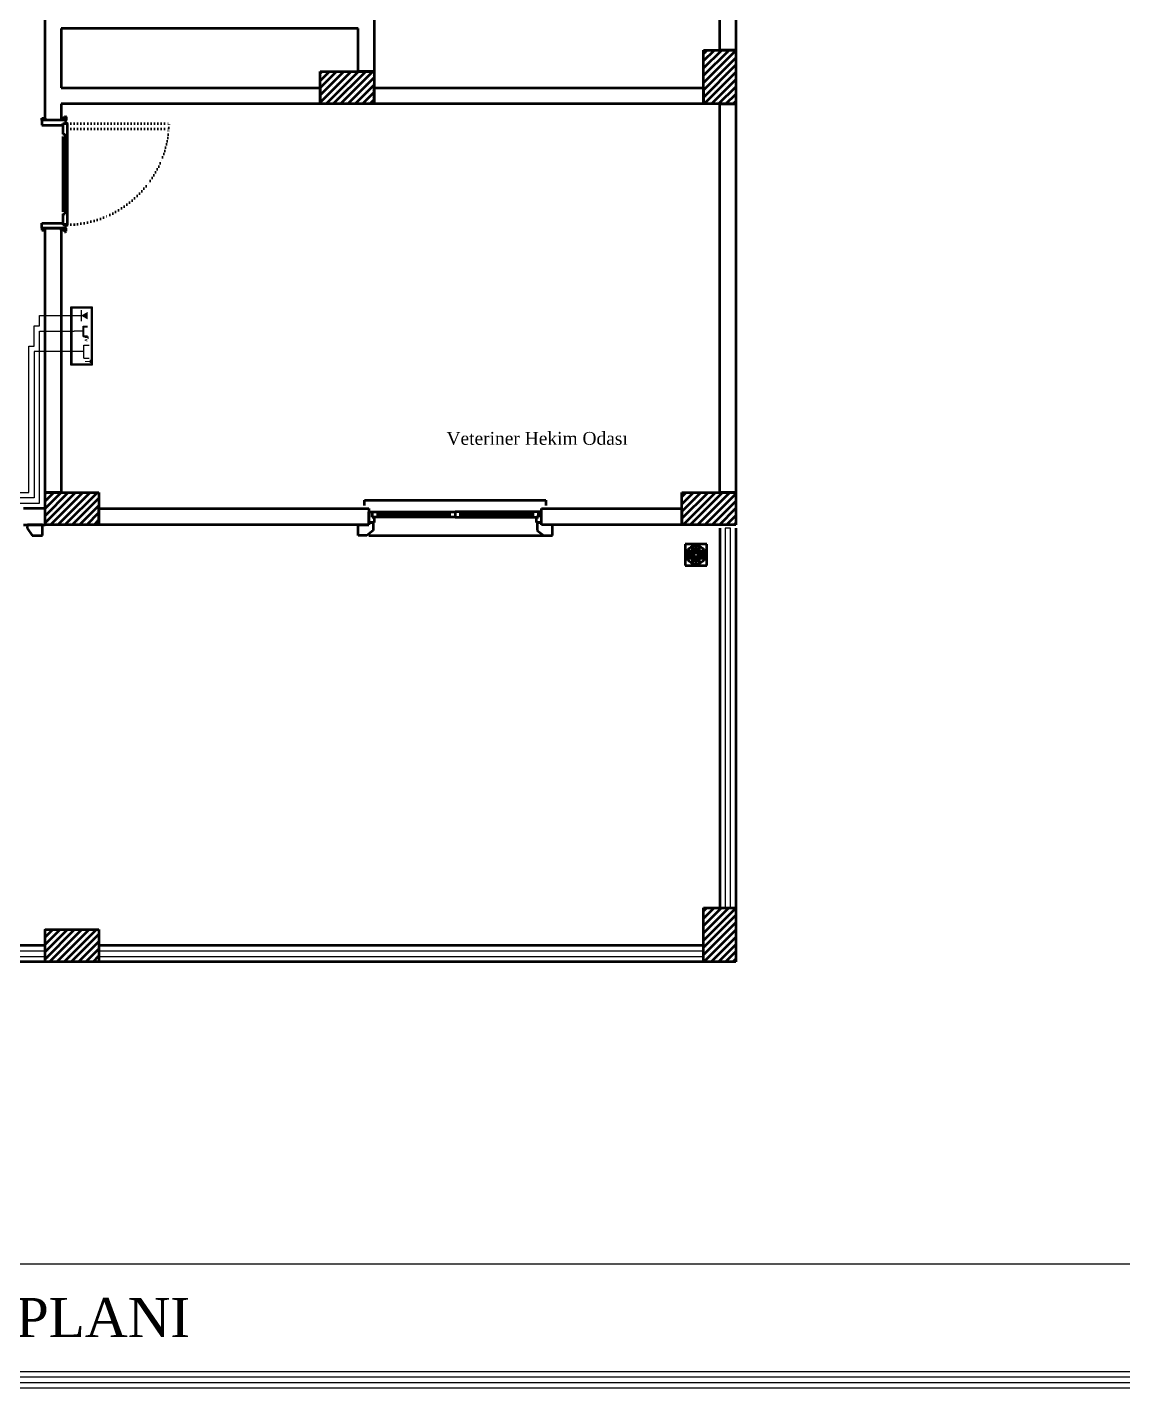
# Model space of a CAD drawing. Header units: millimetres. Extents: x 2046 to 14753, y 2361 to 29276.
# Drawn here: x 7385 to 8400, y 17181 to 18442 of the extents above; entities that cross this region are included whole.
import ezdxf

# ---------------------------------------------------------------- set-up
doc = ezdxf.new("R2010")
doc.units = ezdxf.units.MM
doc.linetypes.add('ACAD_ISO07W100', pattern=[3, 0, -3])
for name, color, linetype, lineweight in [('A.O. DUVAR', 7, 'Continuous', 50), ('priz', 12, 'Continuous', 25), ('yazi', 251, 'Continuous', 25)]:
    doc.layers.add(name, color=color, linetype=linetype, lineweight=lineweight)
for name, color, linetype in [('BLK-DATA', 2, 'Continuous'), ('telefon', 6, 'Continuous'), ('tv', 4, 'Continuous')]:
    doc.layers.add(name, color=color, linetype=linetype)
doc.styles.add('A.O. MALZEME', font='times.ttf', dxfattribs={"height": 10})
doc.styles.add('Elektrik Yazı', font='times.ttf')
doc.styles.add('ROMANS', font='romanstw.shx', dxfattribs={"width": 0.7})

# ---------------------------------------------------------------- blocks, each defined once
blk = doc.blocks.new('*U101')
at = {"layer": 'tv'}
for p, q in [((-7.8, 14.1), (-7.8, 20.6)), ((7.8, 14.1), (-7.8, 14.1)), ((7.8, 14.1), (-7.8, 14.1)), ((-7, 15), (-7, 20.6)), ((7, 15), (-7, 15)), ((0, 14.1), (0, 3.6)), ((7, 15), (7, 20.6)), ((7.8, 14.1), (7.8, 20.6))]:
    blk.add_line(p, q, dxfattribs=at)
blk.add_lwpolyline([(0, 3.6), (0, 0)], dxfattribs=at)
at = {"layer": 'tv', "color": 142, "style": 'ROMANS'}
blk.add_text('Tv', height=5.6, dxfattribs=at).set_placement((7.9, 16.2))
blk = doc.blocks.new('telefon')
at = {"layer": 'telefon'}
for p, q in [((-10, 15), (-10, 23)), ((10, 15), (10, 23)), ((10, 15), (-10, 15)), ((0, 15), (0, 0))]:
    blk.add_line(p, q, dxfattribs=at)
at = {"layer": 'telefon', "color": 142, "style": 'ROMANS'}
blk.add_text('T', height=8, dxfattribs=at).set_placement((12.3, 16.8))
blk = doc.blocks.new('DATA')
at = {"layer": 'BLK-DATA'}
for p, q in [((-10, 12.7), (10, 12.7)), ((0, 0), (0, 12.7))]:
    blk.add_line(p, q, dxfattribs=at)
blk.add_solid([(-7.1, 25.1), (7.1, 25.1), (0, 12.7)], dxfattribs=at)

msp = doc.modelspace()

# ---------------------------------------------------------------- linework, layer by layer
at = {"layer": 'A.O. DUVAR'}
for p, q in [((7706.152, 18780.858), (7706.152, 18400.858)), ((8026.152, 18420.858), (8026.152, 18780.858)), ((8041.152, 18780.858), (8041.152, 18420.858)), ((7401.152, 18355.858), (7401.152, 18470.858)), ((7691.152, 18440.858), (7416.152, 18440.858)), ((7416.152, 18440.858), (7416.152, 18385.858)), ((7691.152, 18400.858), (7691.152, 18440.858)), ((8011.152, 18420.858), (8041.152, 18420.858)), ((8011.152, 18370.858), (8011.152, 18420.858)), ((8041.152, 18420.858), (8026.152, 18420.858)), ((8041.152, 18420.858), (8041.152, 18370.858)), ((7656.152, 18400.858), (7706.152, 18400.858)), ((7656.152, 18370.858), (7656.152, 18400.858)), ((7706.152, 18400.858), (7691.152, 18400.858)), ((7706.152, 18400.858), (7706.152, 18370.858)), ((7416.152, 18385.858), (7656.152, 18385.858)), ((7656.152, 18385.858), (7656.152, 18370.858)), ((7706.152, 18385.858), (8011.152, 18385.858)), ((7706.152, 18370.858), (7706.152, 18385.858)), ((8011.152, 18385.858), (8011.152, 18370.858)), ((7656.152, 18370.858), (7416.152, 18370.858)), ((7416.152, 18370.858), (7416.152, 18355.858)), ((7419.202, 18355.336), (7419.202, 18359.336)), ((7419.202, 18359.336), (7420.152, 18359.336)), ((7420.152, 18359.336), (7420.652, 18358.836)), ((7420.652, 18358.836), (7420.652, 18355.836)), ((7706.152, 18370.858), (7656.152, 18370.858)), ((8011.152, 18370.858), (7706.152, 18370.858)), ((8041.152, 18370.858), (8011.152, 18370.858)), ((8026.152, 18370.858), (8041.152, 18370.858)), ((8026.152, 18010.858), (8026.152, 18370.858)), ((8041.152, 18370.858), (8041.152, 18010.858)), ((7398.152, 18355.858), (7398.152, 18357.858)), ((7398.152, 18357.858), (7401.152, 18357.858)), ((7401.152, 18355.858), (7398.152, 18355.858)), ((7398.152, 18355.858), (7398.152, 18351.358)), ((7398.152, 18351.358), (7417.652, 18351.358)), ((7401.152, 18357.858), (7401.152, 18355.858)), ((7416.152, 18355.858), (7401.152, 18355.858)), ((7416.152, 18355.858), (7401.152, 18355.858)), ((7419.152, 18357.858), (7416.152, 18357.858)), ((7416.152, 18357.858), (7416.152, 18355.858)), ((7419.152, 18355.858), (7416.152, 18355.858)), ((7417.652, 18351.358), (7417.652, 18352.858)), ((7417.652, 18352.858), (7420.652, 18352.858)), ((7417.714, 18352.786), (7417.714, 18349.858)), ((7417.714, 18352.786), (7420.714, 18352.786)), ((7417.714, 18349.858), (7417.714, 18342.858)), ((7419.152, 18355.858), (7419.152, 18357.858)), ((7419.152, 18354.911), (7419.152, 18355.858)), ((7420.152, 18354.911), (7419.152, 18354.911)), ((7420.152, 18355.336), (7419.202, 18355.336)), ((7420.652, 18355.836), (7420.152, 18355.336)), ((7420.652, 18354.411), (7420.152, 18354.911)), ((7420.652, 18352.858), (7420.652, 18354.411)), ((7421.214, 18353.411), (7420.714, 18353.411)), ((7420.714, 18353.411), (7420.714, 18352.786)), ((7422.08, 18352.911), (7421.214, 18353.411)), ((7422.08, 18258.858), (7422.08, 18352.911)), ((7417.714, 18340.858), (7417.714, 18271.043)), ((7417.718, 18342.858), (7419.714, 18342.858)), ((7419.714, 18342.858), (7419.714, 18269.043)), ((7398.152, 18260.358), (7417.652, 18260.358)), ((7398.152, 18255.858), (7398.152, 18260.358)), ((7417.652, 18260.358), (7417.652, 18258.858)), ((7417.652, 18258.858), (7420.652, 18258.858)), ((7417.714, 18269.043), (7419.714, 18269.043)), ((7417.714, 18269.043), (7417.714, 18259.043)), ((7420.713, 18259.043), (7417.714, 18259.043)), ((7420.652, 18258.858), (7420.652, 18257.381)), ((7420.714, 18258.358), (7420.713, 18259.043)), ((7420.714, 18258.358), (7421.214, 18258.358)), ((7421.214, 18258.358), (7422.08, 18258.858)), ((7398.152, 18255.858), (7398.152, 18253.858)), ((7401.152, 18255.858), (7398.152, 18255.858)), ((7398.152, 18253.858), (7401.152, 18253.858)), ((7416.152, 18255.858), (7401.152, 18255.858)), ((7401.152, 18253.858), (7401.152, 18255.858)), ((7401.152, 18255.858), (7416.152, 18255.858)), ((7401.152, 18010.858), (7401.152, 18255.858)), ((7419.152, 18255.858), (7416.152, 18255.858)), ((7416.152, 18253.858), (7416.152, 18255.858)), ((7416.152, 18255.858), (7416.152, 18010.858)), ((7419.152, 18253.858), (7416.152, 18253.858)), ((7420.152, 18256.881), (7419.152, 18256.881)), ((7419.152, 18256.881), (7419.152, 18255.858)), ((7419.152, 18255.858), (7419.152, 18253.858)), ((7419.202, 18256.381), (7419.202, 18252.381)), ((7420.152, 18256.381), (7419.202, 18256.381)), ((7419.202, 18252.381), (7420.152, 18252.381)), ((7420.652, 18257.381), (7420.152, 18256.881)), ((7420.652, 18255.881), (7420.152, 18256.381)), ((7420.152, 18252.381), (7420.652, 18252.881)), ((7420.652, 18252.881), (7420.652, 18255.881)), ((7401.152, 18010.858), (7451.152, 18010.858)), ((7401.152, 17980.858), (7401.152, 18010.858)), ((7416.152, 18010.858), (7401.152, 18010.858)), ((7451.152, 18010.858), (7451.152, 17980.858)), ((7991.152, 17980.858), (7991.152, 18010.858)), ((7991.152, 18010.858), (8041.152, 18010.858)), ((8041.152, 18010.858), (8026.152, 18010.858)), ((8041.152, 18010.858), (8041.152, 17980.858)), ((7401.152, 17995.858), (7381.152, 17995.858)), ((7401.152, 17980.858), (7401.152, 17995.858)), ((7451.152, 17980.858), (7451.152, 17995.858)), ((7451.152, 17995.858), (7701.152, 17995.858)), ((7697.152, 17998.858), (7697.152, 18003.858)), ((7697.152, 18003.858), (7865.152, 18003.858)), ((7697.152, 17998.858), (7697.152, 18003.858)), ((7697.152, 18003.858), (7865.152, 18003.858)), ((7701.152, 17995.858), (7701.152, 17980.858)), ((7701.152, 17982.858), (7701.152, 17992.858)), ((7701.152, 17992.858), (7704.152, 17992.858)), ((7701.152, 17982.858), (7701.152, 17992.858)), ((7701.152, 17992.858), (7704.152, 17992.858)), ((7704.152, 17992.858), (7704.152, 17987.858)), ((7704.152, 17992.858), (7709.152, 17992.858)), ((7704.152, 17987.858), (7704.152, 17992.858)), ((7704.152, 17992.858), (7704.152, 17987.858)), ((7704.152, 17992.858), (7709.152, 17992.858)), ((7704.152, 17987.858), (7704.152, 17992.858)), ((7709.152, 17992.858), (7776.152, 17992.858)), ((7709.152, 17992.858), (7709.152, 17987.858)), ((7709.152, 17992.858), (7776.152, 17992.858)), ((7709.152, 17992.858), (7709.152, 17987.858)), ((7776.152, 17992.858), (7781.152, 17992.858)), ((7776.152, 17987.858), (7776.152, 17992.858)), ((7776.152, 17992.858), (7781.152, 17992.858)), ((7776.152, 17987.858), (7776.152, 17992.858)), ((7781.152, 17992.858), (7781.152, 17987.858)), ((7786.152, 17992.858), (7781.152, 17992.858)), ((7781.152, 17992.858), (7781.152, 17987.858)), ((7781.152, 17992.858), (7781.152, 17987.858)), ((7786.152, 17992.858), (7781.152, 17992.858)), ((7781.152, 17992.858), (7781.152, 17987.858)), ((7853.152, 17992.858), (7786.152, 17992.858)), ((7786.152, 17987.858), (7786.152, 17992.858)), ((7853.152, 17992.858), (7786.152, 17992.858)), ((7786.152, 17987.858), (7786.152, 17992.858)), ((7858.152, 17992.858), (7853.152, 17992.858)), ((7853.152, 17992.858), (7853.152, 17987.858)), ((7858.152, 17992.858), (7853.152, 17992.858)), ((7853.152, 17992.858), (7853.152, 17987.858)), ((7861.152, 17992.858), (7858.152, 17992.858)), ((7858.152, 17992.858), (7858.152, 17987.858)), ((7858.152, 17987.858), (7858.152, 17992.858)), ((7861.152, 17992.858), (7858.152, 17992.858)), ((7858.152, 17992.858), (7858.152, 17987.858)), ((7858.152, 17987.858), (7858.152, 17992.858)), ((7861.152, 17995.858), (7991.152, 17995.858)), ((7861.152, 17980.858), (7861.152, 17995.858)), ((7861.152, 17982.858), (7861.152, 17992.858)), ((7861.152, 17982.858), (7861.152, 17992.858)), ((7865.152, 18003.858), (7865.152, 17998.858)), ((7865.152, 18003.858), (7865.152, 17998.858)), ((7991.152, 17995.858), (7991.152, 17980.858)), ((7381.152, 17980.858), (7401.152, 17980.858)), ((7451.152, 17980.858), (7401.152, 17980.858)), ((7701.152, 17980.858), (7451.152, 17980.858)), ((7706.152, 17982.858), (7701.152, 17982.858)), ((7706.152, 17982.858), (7701.152, 17982.858)), ((7704.152, 17987.858), (7706.152, 17987.858)), ((7709.152, 17987.858), (7704.152, 17987.858)), ((7704.152, 17987.858), (7706.152, 17987.858)), ((7709.152, 17987.858), (7704.152, 17987.858)), ((7706.152, 17987.858), (7706.152, 17982.858)), ((7706.152, 17987.858), (7706.152, 17982.858)), ((7709.152, 17991.358), (7776.152, 17991.358)), ((7709.152, 17991.358), (7776.152, 17991.358)), ((7709.152, 17990.358), (7776.152, 17990.358)), ((7709.152, 17990.358), (7776.152, 17990.358)), ((7709.152, 17989.358), (7776.152, 17989.358)), ((7709.152, 17989.358), (7776.152, 17989.358)), ((7776.152, 17987.858), (7709.152, 17987.858)), ((7776.152, 17987.858), (7709.152, 17987.858)), ((7781.152, 17987.858), (7776.152, 17987.858)), ((7781.152, 17987.858), (7776.152, 17987.858)), ((7781.152, 17987.858), (7786.152, 17987.858)), ((7781.152, 17987.858), (7786.152, 17987.858)), ((7853.152, 17991.358), (7786.152, 17991.358)), ((7853.152, 17991.358), (7786.152, 17991.358)), ((7853.152, 17990.358), (7786.152, 17990.358)), ((7853.152, 17990.358), (7786.152, 17990.358)), ((7853.152, 17989.358), (7786.152, 17989.358)), ((7853.152, 17989.358), (7786.152, 17989.358)), ((7786.152, 17987.858), (7853.152, 17987.858)), ((7786.152, 17987.858), (7853.152, 17987.858)), ((7853.152, 17987.858), (7858.152, 17987.858)), ((7853.152, 17987.858), (7858.152, 17987.858)), ((7858.152, 17987.858), (7856.152, 17987.858)), ((7856.152, 17987.858), (7856.152, 17982.858)), ((7858.152, 17987.858), (7856.152, 17987.858)), ((7856.152, 17987.858), (7856.152, 17982.858)), ((7856.152, 17982.858), (7861.152, 17982.858)), ((7856.152, 17982.858), (7861.152, 17982.858)), ((7991.152, 17980.858), (7861.152, 17980.858)), ((8041.152, 17980.858), (7991.152, 17980.858)), ((7701.137, 17970.858), (7863.167, 17970.858)), ((7701.137, 17970.858), (7863.167, 17970.858)), ((8026.152, 17977.858), (8026.152, 17625.858)), ((8041.152, 17977.858), (8041.152, 17575.858)), ((7994.241, 17963.021), (7994.241, 17943.021)), ((8014.241, 17963.021), (7994.241, 17963.021)), ((8000.908, 17956.354), (7997.481, 17956.354)), ((8002.241, 17955.021), (7997.481, 17955.021)), ((8000.908, 17956.354), (8000.908, 17959.782)), ((8002.241, 17955.021), (8002.241, 17959.782)), ((8003.575, 17953.688), (8003.575, 17959.782)), ((8004.908, 17953.688), (8004.908, 17959.782)), ((8006.241, 17955.021), (8006.241, 17959.782)), ((8011.002, 17955.021), (8006.241, 17955.021)), ((8007.575, 17956.354), (8007.575, 17959.782)), ((8011.002, 17956.354), (8007.575, 17956.354)), ((8014.241, 17943.021), (8014.241, 17963.021)), ((7994.241, 17943.021), (8014.241, 17943.021)), ((8003.575, 17953.688), (7997.481, 17953.688)), ((8003.575, 17952.354), (7997.481, 17952.354)), ((8002.241, 17951.021), (7997.481, 17951.021)), ((8000.908, 17949.688), (7997.481, 17949.688)), ((8000.908, 17946.26), (8000.908, 17949.688)), ((8002.241, 17946.26), (8002.241, 17951.021)), ((8003.575, 17946.26), (8003.575, 17952.354)), ((8011.002, 17953.688), (8004.908, 17953.688)), ((8004.908, 17946.26), (8004.908, 17952.354)), ((8011.002, 17952.354), (8004.908, 17952.354)), ((8006.241, 17946.26), (8006.241, 17951.021)), ((8011.002, 17951.021), (8006.241, 17951.021)), ((8007.575, 17946.26), (8007.575, 17949.688)), ((8011.002, 17949.688), (8007.575, 17949.688)), ((8011.152, 17625.858), (8041.152, 17625.858)), ((8011.152, 17575.858), (8011.152, 17625.858)), ((8041.152, 17625.858), (8041.152, 17575.858)), ((7401.152, 17605.858), (7451.152, 17605.858)), ((7401.152, 17575.858), (7401.152, 17605.858)), ((7451.152, 17605.858), (7451.152, 17575.858)), ((7401.152, 17590.858), (7221.152, 17590.858)), ((8011.152, 17590.858), (7451.152, 17590.858)), ((8041.152, 17575.858), (6641.152, 17575.858)), ((7451.152, 17575.858), (7401.152, 17575.858)), ((8041.152, 17575.858), (8011.152, 17575.858))]:
    msp.add_line(p, q, dxfattribs=at)
at = {"layer": 'A.O. DUVAR', "linetype": 'Continuous', "ltscale": 10}
for p, q in [((8011.152, 18417.432), (8014.579, 18420.858)), ((8011.152, 18410.696), (8021.314, 18420.858)), ((8011.152, 18403.961), (8028.049, 18420.858)), ((8011.152, 18397.226), (8034.785, 18420.858)), ((8011.152, 18390.491), (8041.152, 18420.491)), ((8011.152, 18383.756), (8041.152, 18413.756)), ((8014.271, 18417.183), (8014.271, 18417.183)), ((8014.271, 18410.448), (8014.271, 18410.448)), ((8017.639, 18420.55), (8017.639, 18420.55)), ((8017.639, 18413.815), (8017.639, 18413.815)), ((8021.006, 18417.183), (8021.006, 18417.183)), ((8021.006, 18410.448), (8021.006, 18410.448)), ((8024.374, 18420.55), (8024.374, 18420.55)), ((8024.374, 18413.815), (8024.374, 18413.815)), ((8027.741, 18417.183), (8027.741, 18417.183)), ((8027.741, 18410.448), (8027.741, 18410.448)), ((8031.109, 18420.55), (8031.109, 18420.55)), ((8031.109, 18413.815), (8031.109, 18413.815)), ((8034.477, 18417.183), (8034.477, 18417.183)), ((8034.477, 18410.448), (8034.477, 18410.448)), ((8037.844, 18420.55), (8037.844, 18420.55)), ((8037.844, 18413.815), (8037.844, 18413.815)), ((7656.152, 18399.191), (7657.819, 18400.858)), ((7656.152, 18392.456), (7664.555, 18400.858)), ((7656.152, 18385.721), (7671.29, 18400.858)), ((7656.152, 18378.986), (7678.025, 18400.858)), ((7656.152, 18372.25), (7684.76, 18400.858)), ((7657.306, 18396.977), (7657.306, 18396.977)), ((7660.674, 18400.345), (7660.674, 18400.345)), ((7661.495, 18370.858), (7691.495, 18400.858)), ((7664.041, 18396.977), (7664.041, 18396.977)), ((7667.409, 18400.345), (7667.409, 18400.345)), ((7668.231, 18370.858), (7698.231, 18400.858)), ((7670.776, 18396.977), (7670.776, 18396.977)), ((7674.144, 18400.345), (7674.144, 18400.345)), ((7674.966, 18370.858), (7704.966, 18400.858)), ((7677.511, 18396.977), (7677.511, 18396.977)), ((7680.879, 18400.345), (7680.879, 18400.345)), ((7684.247, 18396.977), (7684.247, 18396.977)), ((7687.614, 18400.345), (7687.614, 18400.345)), ((7690.982, 18396.977), (7690.982, 18396.977)), ((7694.349, 18400.345), (7694.349, 18400.345)), ((7697.717, 18396.977), (7697.717, 18396.977)), ((7701.085, 18400.345), (7701.085, 18400.345)), ((7704.452, 18396.977), (7704.452, 18396.977)), ((8011.152, 18377.02), (8041.152, 18407.02)), ((8011.725, 18370.858), (8041.152, 18400.285)), ((8014.271, 18403.712), (8014.271, 18403.712)), ((8014.271, 18396.977), (8014.271, 18396.977)), ((8017.639, 18407.08), (8017.639, 18407.08)), ((8017.639, 18400.345), (8017.639, 18400.345)), ((8021.006, 18403.712), (8021.006, 18403.712)), ((8021.006, 18396.977), (8021.006, 18396.977)), ((8024.374, 18407.08), (8024.374, 18407.08)), ((8024.374, 18400.345), (8024.374, 18400.345)), ((8027.741, 18403.712), (8027.741, 18403.712)), ((8027.741, 18396.977), (8027.741, 18396.977)), ((8031.109, 18407.08), (8031.109, 18407.08)), ((8031.109, 18400.345), (8031.109, 18400.345)), ((8034.477, 18403.712), (8034.477, 18403.712)), ((8034.477, 18396.977), (8034.477, 18396.977)), ((8037.844, 18407.08), (8037.844, 18407.08)), ((8037.844, 18400.345), (8037.844, 18400.345)), ((7657.306, 18390.242), (7657.306, 18390.242)), ((7660.674, 18393.61), (7660.674, 18393.61)), ((7660.674, 18386.874), (7660.674, 18386.874)), ((7664.041, 18390.242), (7664.041, 18390.242)), ((7667.409, 18393.61), (7667.409, 18393.61)), ((7667.409, 18386.874), (7667.409, 18386.874)), ((7670.776, 18390.242), (7670.776, 18390.242)), ((7674.144, 18393.61), (7674.144, 18393.61)), ((7674.144, 18386.874), (7674.144, 18386.874)), ((7677.511, 18390.242), (7677.511, 18390.242)), ((7680.879, 18393.61), (7680.879, 18393.61)), ((7680.879, 18386.874), (7680.879, 18386.874)), ((7681.701, 18370.858), (7706.152, 18395.31)), ((7684.247, 18390.242), (7684.247, 18390.242)), ((7687.614, 18393.61), (7687.614, 18393.61)), ((7687.614, 18386.874), (7687.614, 18386.874)), ((7688.436, 18370.858), (7706.152, 18388.574)), ((7690.982, 18390.242), (7690.982, 18390.242)), ((7694.349, 18393.61), (7694.349, 18393.61)), ((7694.349, 18386.874), (7694.349, 18386.874)), ((7697.717, 18390.242), (7697.717, 18390.242)), ((7701.085, 18393.61), (7701.085, 18393.61)), ((7701.085, 18386.874), (7701.085, 18386.874)), ((7704.452, 18390.242), (7704.452, 18390.242)), ((8014.271, 18390.242), (8014.271, 18390.242)), ((8017.639, 18393.61), (8017.639, 18393.61)), ((8017.639, 18386.874), (8017.639, 18386.874)), ((8018.461, 18370.858), (8041.152, 18393.55)), ((8021.006, 18390.242), (8021.006, 18390.242)), ((8024.374, 18393.61), (8024.374, 18393.61)), ((8024.374, 18386.874), (8024.374, 18386.874)), ((8025.196, 18370.858), (8041.152, 18386.815)), ((8027.741, 18390.242), (8027.741, 18390.242)), ((8031.109, 18393.61), (8031.109, 18393.61)), ((8031.109, 18386.874), (8031.109, 18386.874)), ((8034.477, 18390.242), (8034.477, 18390.242)), ((8037.844, 18393.61), (8037.844, 18393.61)), ((8037.844, 18386.874), (8037.844, 18386.874)), ((7657.306, 18383.507), (7657.306, 18383.507)), ((7657.306, 18376.772), (7657.306, 18376.772)), ((7660.674, 18380.139), (7660.674, 18380.139)), ((7660.674, 18373.404), (7660.674, 18373.404)), ((7664.041, 18383.507), (7664.041, 18383.507)), ((7664.041, 18376.772), (7664.041, 18376.772)), ((7667.409, 18380.139), (7667.409, 18380.139)), ((7667.409, 18373.404), (7667.409, 18373.404)), ((7670.776, 18383.507), (7670.776, 18383.507)), ((7670.776, 18376.772), (7670.776, 18376.772)), ((7674.144, 18380.139), (7674.144, 18380.139)), ((7674.144, 18373.404), (7674.144, 18373.404)), ((7677.511, 18383.507), (7677.511, 18383.507)), ((7677.511, 18376.772), (7677.511, 18376.772)), ((7680.879, 18380.139), (7680.879, 18380.139)), ((7680.879, 18373.404), (7680.879, 18373.404)), ((7684.247, 18383.507), (7684.247, 18383.507)), ((7684.247, 18376.772), (7684.247, 18376.772)), ((7687.614, 18380.139), (7687.614, 18380.139)), ((7687.614, 18373.404), (7687.614, 18373.404)), ((7690.982, 18383.507), (7690.982, 18383.507)), ((7690.982, 18376.772), (7690.982, 18376.772)), ((7694.349, 18380.139), (7694.349, 18380.139)), ((7694.349, 18373.404), (7694.349, 18373.404)), ((7695.171, 18370.858), (7706.152, 18381.839)), ((7697.717, 18383.507), (7697.717, 18383.507)), ((7697.717, 18376.772), (7697.717, 18376.772)), ((7701.085, 18380.139), (7701.085, 18380.139)), ((7701.085, 18373.404), (7701.085, 18373.404)), ((7701.907, 18370.858), (7706.152, 18375.104)), ((7704.452, 18383.507), (7704.452, 18383.507)), ((7704.452, 18376.772), (7704.452, 18376.772)), ((8014.271, 18383.507), (8014.271, 18383.507)), ((8014.271, 18376.772), (8014.271, 18376.772)), ((8017.639, 18380.139), (8017.639, 18380.139)), ((8017.639, 18373.404), (8017.639, 18373.404)), ((8021.006, 18383.507), (8021.006, 18383.507)), ((8021.006, 18376.772), (8021.006, 18376.772)), ((8024.374, 18380.139), (8024.374, 18380.139)), ((8024.374, 18373.404), (8024.374, 18373.404)), ((8027.741, 18383.507), (8027.741, 18383.507)), ((8027.741, 18376.772), (8027.741, 18376.772)), ((8031.109, 18380.139), (8031.109, 18380.139)), ((8031.109, 18373.404), (8031.109, 18373.404)), ((8031.931, 18370.858), (8041.152, 18380.08)), ((8034.477, 18383.507), (8034.477, 18383.507)), ((8034.477, 18376.772), (8034.477, 18376.772)), ((8037.844, 18380.139), (8037.844, 18380.139)), ((8037.844, 18373.404), (8037.844, 18373.404)), ((8038.666, 18370.858), (8041.152, 18373.344)), ((7401.152, 18009.487), (7402.523, 18010.858)), ((7401.152, 18002.752), (7409.258, 18010.858)), ((7401.152, 17996.017), (7415.994, 18010.858)), ((7401.152, 17989.282), (7422.729, 18010.858)), ((7401.152, 17982.547), (7429.464, 18010.858)), ((7401.369, 18006.336), (7401.369, 18006.336)), ((7404.736, 18009.704), (7404.736, 18009.704)), ((7406.199, 17980.858), (7436.199, 18010.858)), ((7408.104, 18006.336), (7408.104, 18006.336)), ((7411.471, 18009.704), (7411.471, 18009.704)), ((7412.934, 17980.858), (7442.934, 18010.858)), ((7414.839, 18006.336), (7414.839, 18006.336)), ((7418.207, 18009.704), (7418.207, 18009.704)), ((7419.67, 17980.858), (7449.67, 18010.858)), ((7421.574, 18006.336), (7421.574, 18006.336)), ((7424.942, 18009.704), (7424.942, 18009.704)), ((7426.405, 17980.858), (7451.152, 18005.606)), ((7428.309, 18006.336), (7428.309, 18006.336)), ((7431.677, 18009.704), (7431.677, 18009.704)), ((7435.045, 18006.336), (7435.045, 18006.336)), ((7438.412, 18009.704), (7438.412, 18009.704)), ((7441.78, 18006.336), (7441.78, 18006.336)), ((7445.147, 18009.704), (7445.147, 18009.704)), ((7448.515, 18006.336), (7448.515, 18006.336)), ((7991.152, 18006.79), (7995.22, 18010.858)), ((7991.152, 18000.055), (8001.955, 18010.858)), ((7991.152, 17993.32), (8008.691, 18010.858)), ((7991.152, 17986.585), (8015.426, 18010.858)), ((7992.161, 17980.858), (8022.161, 18010.858)), ((7994.066, 18006.336), (7994.066, 18006.336)), ((7997.433, 18009.704), (7997.433, 18009.704)), ((7998.896, 17980.858), (8028.896, 18010.858)), ((8000.801, 18006.336), (8000.801, 18006.336)), ((8004.168, 18009.704), (8004.168, 18009.704)), ((8005.631, 17980.858), (8035.631, 18010.858)), ((8007.536, 18006.336), (8007.536, 18006.336)), ((8010.903, 18009.704), (8010.903, 18009.704)), ((8012.367, 17980.858), (8041.152, 18009.644)), ((8014.271, 18006.336), (8014.271, 18006.336)), ((8017.639, 18009.704), (8017.639, 18009.704)), ((8021.006, 18006.336), (8021.006, 18006.336)), ((8024.374, 18009.704), (8024.374, 18009.704)), ((8027.741, 18006.336), (8027.741, 18006.336)), ((8031.109, 18009.704), (8031.109, 18009.704)), ((8034.477, 18006.336), (8034.477, 18006.336)), ((8037.844, 18009.704), (8037.844, 18009.704)), ((7401.369, 17999.601), (7401.369, 17999.601)), ((7401.369, 17992.866), (7401.369, 17992.866)), ((7404.736, 18002.968), (7404.736, 18002.968)), ((7404.736, 17996.233), (7404.736, 17996.233)), ((7408.104, 17999.601), (7408.104, 17999.601)), ((7408.104, 17992.866), (7408.104, 17992.866)), ((7411.471, 18002.968), (7411.471, 18002.968)), ((7411.471, 17996.233), (7411.471, 17996.233)), ((7414.839, 17999.601), (7414.839, 17999.601)), ((7414.839, 17992.866), (7414.839, 17992.866)), ((7418.207, 18002.968), (7418.207, 18002.968)), ((7418.207, 17996.233), (7418.207, 17996.233)), ((7421.574, 17999.601), (7421.574, 17999.601)), ((7421.574, 17992.866), (7421.574, 17992.866)), ((7424.942, 18002.968), (7424.942, 18002.968)), ((7424.942, 17996.233), (7424.942, 17996.233)), ((7428.309, 17999.601), (7428.309, 17999.601)), ((7428.309, 17992.866), (7428.309, 17992.866)), ((7431.677, 18002.968), (7431.677, 18002.968)), ((7431.677, 17996.233), (7431.677, 17996.233)), ((7433.14, 17980.858), (7451.152, 17998.871)), ((7435.045, 17999.601), (7435.045, 17999.601)), ((7435.045, 17992.866), (7435.045, 17992.866)), ((7438.412, 18002.968), (7438.412, 18002.968)), ((7438.412, 17996.233), (7438.412, 17996.233)), ((7441.78, 17999.601), (7441.78, 17999.601)), ((7441.78, 17992.866), (7441.78, 17992.866)), ((7445.147, 18002.968), (7445.147, 18002.968)), ((7445.147, 17996.233), (7445.147, 17996.233)), ((7448.515, 17999.601), (7448.515, 17999.601)), ((7448.515, 17992.866), (7448.515, 17992.866)), ((7994.066, 17999.601), (7994.066, 17999.601)), ((7994.066, 17992.866), (7994.066, 17992.866)), ((7997.433, 18002.968), (7997.433, 18002.968)), ((7997.433, 17996.233), (7997.433, 17996.233)), ((8000.801, 17999.601), (8000.801, 17999.601)), ((8000.801, 17992.866), (8000.801, 17992.866)), ((8004.168, 18002.968), (8004.168, 18002.968)), ((8004.168, 17996.233), (8004.168, 17996.233)), ((8007.536, 17999.601), (8007.536, 17999.601)), ((8007.536, 17992.866), (8007.536, 17992.866)), ((8010.903, 18002.968), (8010.903, 18002.968)), ((8010.903, 17996.233), (8010.903, 17996.233)), ((8014.271, 17999.601), (8014.271, 17999.601)), ((8014.271, 17992.866), (8014.271, 17992.866)), ((8017.639, 18002.968), (8017.639, 18002.968)), ((8017.639, 17996.233), (8017.639, 17996.233)), ((8019.102, 17980.858), (8041.152, 18002.909)), ((8021.006, 17999.601), (8021.006, 17999.601)), ((8021.006, 17992.866), (8021.006, 17992.866)), ((8024.374, 18002.968), (8024.374, 18002.968)), ((8024.374, 17996.233), (8024.374, 17996.233)), ((8025.837, 17980.858), (8041.152, 17996.174)), ((8027.741, 17999.601), (8027.741, 17999.601)), ((8027.741, 17992.866), (8027.741, 17992.866)), ((8031.109, 18002.968), (8031.109, 18002.968)), ((8031.109, 17996.233), (8031.109, 17996.233)), ((8034.477, 17999.601), (8034.477, 17999.601)), ((8034.477, 17992.866), (8034.477, 17992.866)), ((8037.844, 18002.968), (8037.844, 18002.968)), ((8037.844, 17996.233), (8037.844, 17996.233)), ((7401.369, 17986.13), (7401.369, 17986.13)), ((7404.736, 17989.498), (7404.736, 17989.498)), ((7404.736, 17982.763), (7404.736, 17982.763)), ((7408.104, 17986.13), (7408.104, 17986.13)), ((7411.471, 17989.498), (7411.471, 17989.498)), ((7411.471, 17982.763), (7411.471, 17982.763)), ((7414.839, 17986.13), (7414.839, 17986.13)), ((7418.207, 17989.498), (7418.207, 17989.498)), ((7418.207, 17982.763), (7418.207, 17982.763)), ((7421.574, 17986.13), (7421.574, 17986.13)), ((7424.942, 17989.498), (7424.942, 17989.498)), ((7424.942, 17982.763), (7424.942, 17982.763)), ((7428.309, 17986.13), (7428.309, 17986.13)), ((7431.677, 17989.498), (7431.677, 17989.498)), ((7431.677, 17982.763), (7431.677, 17982.763)), ((7435.045, 17986.13), (7435.045, 17986.13)), ((7438.412, 17989.498), (7438.412, 17989.498)), ((7438.412, 17982.763), (7438.412, 17982.763)), ((7439.875, 17980.858), (7451.152, 17992.135)), ((7441.78, 17986.13), (7441.78, 17986.13)), ((7445.147, 17989.498), (7445.147, 17989.498)), ((7445.147, 17982.763), (7445.147, 17982.763)), ((7446.61, 17980.858), (7451.152, 17985.4)), ((7448.515, 17986.13), (7448.515, 17986.13)), ((7994.066, 17986.13), (7994.066, 17986.13)), ((7997.433, 17989.498), (7997.433, 17989.498)), ((7997.433, 17982.763), (7997.433, 17982.763)), ((8000.801, 17986.13), (8000.801, 17986.13)), ((8004.168, 17989.498), (8004.168, 17989.498)), ((8004.168, 17982.763), (8004.168, 17982.763)), ((8007.536, 17986.13), (8007.536, 17986.13)), ((8010.903, 17989.498), (8010.903, 17989.498)), ((8010.903, 17982.763), (8010.903, 17982.763)), ((8014.271, 17986.13), (8014.271, 17986.13)), ((8017.639, 17989.498), (8017.639, 17989.498)), ((8017.639, 17982.763), (8017.639, 17982.763)), ((8021.006, 17986.13), (8021.006, 17986.13)), ((8024.374, 17989.498), (8024.374, 17989.498)), ((8024.374, 17982.763), (8024.374, 17982.763)), ((8027.741, 17986.13), (8027.741, 17986.13)), ((8031.109, 17989.498), (8031.109, 17989.498)), ((8031.109, 17982.763), (8031.109, 17982.763)), ((8032.572, 17980.858), (8041.152, 17989.439)), ((8034.477, 17986.13), (8034.477, 17986.13)), ((8037.844, 17989.498), (8037.844, 17989.498)), ((8037.844, 17982.763), (8037.844, 17982.763)), ((8039.307, 17980.858), (8041.152, 17982.703)), ((8011.152, 17622.679), (8014.332, 17625.858)), ((8011.152, 17615.944), (8021.067, 17625.858)), ((8011.152, 17609.209), (8027.802, 17625.858)), ((8011.152, 17602.473), (8034.537, 17625.858)), ((8011.152, 17595.738), (8041.152, 17625.738)), ((8011.152, 17589.003), (8041.152, 17619.003)), ((8014.271, 17622.43), (8014.271, 17622.43)), ((8014.271, 17615.695), (8014.271, 17615.695)), ((8017.639, 17625.798), (8017.639, 17625.798)), ((8017.639, 17619.063), (8017.639, 17619.063)), ((8021.006, 17622.43), (8021.006, 17622.43)), ((8021.006, 17615.695), (8021.006, 17615.695)), ((8024.374, 17625.798), (8024.374, 17625.798)), ((8024.374, 17619.063), (8024.374, 17619.063)), ((8027.741, 17622.43), (8027.741, 17622.43)), ((8027.741, 17615.695), (8027.741, 17615.695)), ((8031.109, 17625.798), (8031.109, 17625.798)), ((8031.109, 17619.063), (8031.109, 17619.063)), ((8034.477, 17622.43), (8034.477, 17622.43)), ((8034.477, 17615.695), (8034.477, 17615.695)), ((8037.844, 17625.798), (8037.844, 17625.798)), ((8037.844, 17619.063), (8037.844, 17619.063)), ((7401.152, 17605.376), (7401.635, 17605.858)), ((7401.152, 17598.641), (7408.37, 17605.858)), ((7401.152, 17591.905), (7415.105, 17605.858)), ((7401.152, 17585.17), (7421.84, 17605.858)), ((7401.152, 17578.435), (7428.576, 17605.858)), ((7401.369, 17602.225), (7401.369, 17602.225)), ((7404.736, 17605.592), (7404.736, 17605.592)), ((7405.311, 17575.858), (7435.311, 17605.858)), ((7408.104, 17602.225), (7408.104, 17602.225)), ((7411.471, 17605.592), (7411.471, 17605.592)), ((7412.046, 17575.858), (7442.046, 17605.858)), ((7414.839, 17602.225), (7414.839, 17602.225)), ((7418.207, 17605.592), (7418.207, 17605.592)), ((7418.781, 17575.858), (7448.781, 17605.858)), ((7421.574, 17602.225), (7421.574, 17602.225)), ((7424.942, 17605.592), (7424.942, 17605.592)), ((7428.309, 17602.225), (7428.309, 17602.225)), ((7431.677, 17605.592), (7431.677, 17605.592)), ((7435.045, 17602.225), (7435.045, 17602.225)), ((7438.412, 17605.592), (7438.412, 17605.592)), ((7441.78, 17602.225), (7441.78, 17602.225)), ((7445.147, 17605.592), (7445.147, 17605.592)), ((7448.515, 17602.225), (7448.515, 17602.225)), ((8011.152, 17582.268), (8041.152, 17612.268)), ((8011.478, 17575.858), (8041.152, 17605.533)), ((8014.271, 17608.96), (8014.271, 17608.96)), ((8014.271, 17602.225), (8014.271, 17602.225)), ((8017.639, 17612.327), (8017.639, 17612.327)), ((8017.639, 17605.592), (8017.639, 17605.592)), ((8021.006, 17608.96), (8021.006, 17608.96)), ((8021.006, 17602.225), (8021.006, 17602.225)), ((8024.374, 17612.327), (8024.374, 17612.327)), ((8024.374, 17605.592), (8024.374, 17605.592)), ((8027.741, 17608.96), (8027.741, 17608.96)), ((8027.741, 17602.225), (8027.741, 17602.225)), ((8031.109, 17612.327), (8031.109, 17612.327)), ((8031.109, 17605.592), (8031.109, 17605.592)), ((8034.477, 17608.96), (8034.477, 17608.96)), ((8034.477, 17602.225), (8034.477, 17602.225)), ((8037.844, 17612.327), (8037.844, 17612.327)), ((8037.844, 17605.592), (8037.844, 17605.592)), ((7401.369, 17595.489), (7401.369, 17595.489)), ((7404.736, 17598.857), (7404.736, 17598.857)), ((7404.736, 17592.122), (7404.736, 17592.122)), ((7408.104, 17595.489), (7408.104, 17595.489)), ((7411.471, 17598.857), (7411.471, 17598.857)), ((7411.471, 17592.122), (7411.471, 17592.122)), ((7414.839, 17595.489), (7414.839, 17595.489)), ((7418.207, 17598.857), (7418.207, 17598.857)), ((7418.207, 17592.122), (7418.207, 17592.122)), ((7421.574, 17595.489), (7421.574, 17595.489)), ((7424.942, 17598.857), (7424.942, 17598.857)), ((7424.942, 17592.122), (7424.942, 17592.122)), ((7425.516, 17575.858), (7451.152, 17601.494)), ((7428.309, 17595.489), (7428.309, 17595.489)), ((7431.677, 17598.857), (7431.677, 17598.857)), ((7431.677, 17592.122), (7431.677, 17592.122)), ((7432.252, 17575.858), (7451.152, 17594.759)), ((7435.045, 17595.489), (7435.045, 17595.489)), ((7438.412, 17598.857), (7438.412, 17598.857)), ((7438.412, 17592.122), (7438.412, 17592.122)), ((7441.78, 17595.489), (7441.78, 17595.489)), ((7445.147, 17598.857), (7445.147, 17598.857)), ((7445.147, 17592.122), (7445.147, 17592.122)), ((7448.515, 17595.489), (7448.515, 17595.489)), ((8014.271, 17595.489), (8014.271, 17595.489)), ((8017.639, 17598.857), (8017.639, 17598.857)), ((8017.639, 17592.122), (8017.639, 17592.122)), ((8018.213, 17575.858), (8041.152, 17598.797)), ((8021.006, 17595.489), (8021.006, 17595.489)), ((8024.374, 17598.857), (8024.374, 17598.857)), ((8024.374, 17592.122), (8024.374, 17592.122)), ((8024.948, 17575.858), (8041.152, 17592.062)), ((8027.741, 17595.489), (8027.741, 17595.489)), ((8031.109, 17598.857), (8031.109, 17598.857)), ((8031.109, 17592.122), (8031.109, 17592.122)), ((8034.477, 17595.489), (8034.477, 17595.489)), ((8037.844, 17598.857), (8037.844, 17598.857)), ((8037.844, 17592.122), (8037.844, 17592.122)), ((7401.369, 17588.754), (7401.369, 17588.754)), ((7401.369, 17582.019), (7401.369, 17582.019)), ((7404.736, 17585.387), (7404.736, 17585.387)), ((7404.736, 17578.651), (7404.736, 17578.651)), ((7408.104, 17588.754), (7408.104, 17588.754)), ((7408.104, 17582.019), (7408.104, 17582.019)), ((7411.471, 17585.387), (7411.471, 17585.387)), ((7411.471, 17578.651), (7411.471, 17578.651)), ((7414.839, 17588.754), (7414.839, 17588.754)), ((7414.839, 17582.019), (7414.839, 17582.019)), ((7418.207, 17585.387), (7418.207, 17585.387)), ((7418.207, 17578.651), (7418.207, 17578.651)), ((7421.574, 17588.754), (7421.574, 17588.754)), ((7421.574, 17582.019), (7421.574, 17582.019)), ((7424.942, 17585.387), (7424.942, 17585.387)), ((7424.942, 17578.651), (7424.942, 17578.651)), ((7428.309, 17588.754), (7428.309, 17588.754)), ((7428.309, 17582.019), (7428.309, 17582.019)), ((7431.677, 17585.387), (7431.677, 17585.387)), ((7431.677, 17578.651), (7431.677, 17578.651)), ((7435.045, 17588.754), (7435.045, 17588.754)), ((7435.045, 17582.019), (7435.045, 17582.019)), ((7438.412, 17585.387), (7438.412, 17585.387)), ((7438.412, 17578.651), (7438.412, 17578.651)), ((7438.987, 17575.858), (7451.152, 17588.024)), ((7441.78, 17588.754), (7441.78, 17588.754)), ((7441.78, 17582.019), (7441.78, 17582.019)), ((7445.147, 17585.387), (7445.147, 17585.387)), ((7445.147, 17578.651), (7445.147, 17578.651)), ((7445.722, 17575.858), (7451.152, 17581.289)), ((7448.515, 17588.754), (7448.515, 17588.754)), ((7448.515, 17582.019), (7448.515, 17582.019)), ((8014.271, 17588.754), (8014.271, 17588.754)), ((8014.271, 17582.019), (8014.271, 17582.019)), ((8017.639, 17585.387), (8017.639, 17585.387)), ((8017.639, 17578.651), (8017.639, 17578.651)), ((8021.006, 17588.754), (8021.006, 17588.754)), ((8021.006, 17582.019), (8021.006, 17582.019)), ((8024.374, 17585.387), (8024.374, 17585.387)), ((8024.374, 17578.651), (8024.374, 17578.651)), ((8027.741, 17588.754), (8027.741, 17588.754)), ((8027.741, 17582.019), (8027.741, 17582.019)), ((8031.109, 17585.387), (8031.109, 17585.387)), ((8031.109, 17578.651), (8031.109, 17578.651)), ((8031.684, 17575.858), (8041.152, 17585.327)), ((8034.477, 17588.754), (8034.477, 17588.754)), ((8034.477, 17582.019), (8034.477, 17582.019)), ((8037.844, 17585.387), (8037.844, 17585.387)), ((8037.844, 17578.651), (8037.844, 17578.651)), ((8038.419, 17575.858), (8041.152, 17578.592))]:
    msp.add_line(p, q, dxfattribs=at)
at = {"layer": 'A.O. DUVAR', "linetype": 'ACAD_ISO07W100'}
for p, q in [((7422.08, 18352.911), (7516.08, 18352.911)), ((7422.08, 18347.911), (7516.08, 18347.911))]:
    msp.add_line(p, q, dxfattribs=at)
at = {"layer": 'A.O. DUVAR', "ltscale": 100}
for p, q in [((7384.814, 17980.858), (7384.732, 17977.858)), ((7384.814, 17980.858), (7384.732, 17977.858)), ((7388.814, 17980.858), (7384.814, 17980.858)), ((7388.814, 17980.858), (7384.814, 17980.858)), ((7398.814, 17980.858), (7388.814, 17980.858)), ((7388.814, 17980.858), (7388.814, 17980.858)), ((7398.814, 17980.858), (7388.814, 17980.858)), ((7388.814, 17980.858), (7388.814, 17980.858)), ((7398.814, 17970.858), (7398.814, 17980.858)), ((7398.814, 17970.858), (7398.814, 17980.858)), ((7691.152, 17970.858), (7691.152, 17980.858)), ((7691.152, 17980.858), (7701.152, 17980.858)), ((7691.152, 17970.858), (7691.152, 17980.858)), ((7691.152, 17980.858), (7701.152, 17980.858)), ((7701.152, 17980.858), (7701.152, 17982.858)), ((7701.152, 17982.858), (7705.152, 17982.858)), ((7701.152, 17980.858), (7701.152, 17982.858)), ((7701.152, 17982.858), (7705.152, 17982.858)), ((7705.152, 17982.858), (7705.152, 17975.656)), ((7705.152, 17982.858), (7705.152, 17975.656)), ((7861.152, 17982.858), (7857.152, 17982.858)), ((7857.152, 17982.858), (7857.152, 17975.656)), ((7861.152, 17982.858), (7857.152, 17982.858)), ((7857.152, 17982.858), (7857.152, 17975.656)), ((7861.152, 17980.858), (7861.152, 17982.858)), ((7861.152, 17980.858), (7861.152, 17982.858)), ((7871.152, 17980.858), (7861.152, 17980.858)), ((7871.152, 17980.858), (7861.152, 17980.858)), ((7871.152, 17970.858), (7871.152, 17980.858)), ((7871.152, 17970.858), (7871.152, 17980.858)), ((7384.732, 17977.858), (7389.254, 17970.858)), ((7384.732, 17977.858), (7389.254, 17970.858)), ((7389.254, 17970.858), (7398.814, 17970.858)), ((7389.254, 17970.858), (7398.814, 17970.858)), ((7699.137, 17970.858), (7691.152, 17970.858)), ((7699.137, 17970.858), (7691.152, 17970.858)), ((7705.152, 17975.656), (7699.137, 17970.858)), ((7705.152, 17975.656), (7699.137, 17970.858)), ((7857.152, 17975.656), (7863.167, 17970.858)), ((7857.152, 17975.656), (7863.167, 17970.858)), ((7863.167, 17970.858), (7871.152, 17970.858)), ((7863.167, 17970.858), (7871.152, 17970.858))]:
    msp.add_line(p, q, dxfattribs=at)
at = {"layer": 'A.O. DUVAR', "lineweight": 25, "ltscale": 4}
for p, q in [((8036.152, 17977.858), (8031.152, 17977.858)), ((8031.152, 17977.858), (8031.152, 17625.858)), ((8036.152, 17625.858), (8036.152, 17977.858)), ((8031.152, 17625.858), (8036.152, 17625.858)), ((7401.152, 17585.858), (7221.152, 17585.858)), ((7221.152, 17580.858), (7401.152, 17580.858)), ((7401.152, 17580.858), (7401.152, 17585.858)), ((8011.152, 17585.858), (7451.152, 17585.858)), ((7451.152, 17585.858), (7451.152, 17580.858)), ((7451.152, 17580.858), (8011.152, 17580.858)), ((8011.152, 17580.858), (8011.152, 17585.858))]:
    msp.add_line(p, q, dxfattribs=at)
at = {"layer": 'A.O. DUVAR'}
msp.add_circle((8004.241, 17953.021), 8.667, dxfattribs=at)
at = {"layer": 'A.O. DUVAR', "linetype": 'ACAD_ISO07W100'}
msp.add_arc((7419.848, 18355.141), 96.258, 271.360046, 358.672043, dxfattribs=at)
at = {"layer": 'A.O. DUVAR'}
for centre, start, end in [((7997.583, 17955.688), 98.69446, 261.30554), ((8001.575, 17959.68), 8.69446, 171.30554), ((8004.241, 17959.68), 8.69446, 171.30554), ((8006.908, 17959.68), 8.69446, 171.30554), ((8010.9, 17955.688), 278.69446, 81.30554), ((7997.583, 17953.021), 98.69446, 261.30554), ((7997.583, 17950.354), 98.69446, 261.30554), ((8001.575, 17946.362), 188.69446, 351.30554), ((8004.241, 17946.362), 188.69446, 351.30554), ((8006.908, 17946.362), 188.69446, 351.30554), ((8010.9, 17953.021), 278.69446, 81.30554), ((8010.9, 17950.354), 278.69446, 81.30554)]:
    msp.add_arc(centre, 0.674, start, end, dxfattribs=at)
msp.add_point((7401.152, 18255.858), dxfattribs=at)
at = {"layer": 'BLK-DATA'}
for points in [[(7711.151, 18742.858), (7721.151, 18742.858), (7721.151, 18790.858), (7836.151, 18790.858), (7836.151, 18795.858), (7896.151, 18795.858), (7896.151, 18790.858), (7996.151, 18790.858), (7996.151, 18845.858), (8011.151, 18845.858), (8011.151, 19105.858), (7266.151, 19105.858), (7266.151, 18010.858), (7386.151, 18010.858), (7386.151, 18124.98)], [(7386.151, 18124.98), (7386.151, 18141.339), (7386.151, 18146.339), (7391.151, 18146.339), (7391.151, 18160.191), (7391.151, 18165.191), (7396.151, 18165.191), (7396.151, 18174.688), (7428.192, 18174.689)]]:
    msp.add_lwpolyline(points, dxfattribs=at)
at = {"layer": 'priz'}
msp.add_lwpolyline([(7428.192, 18182.893), (7441.99, 18182.893), (7444.99, 18182.893), (7444.99, 18131.853), (7444.99, 18128.853), (7428.192, 18128.853), (7425.192, 18128.853), (7425.192, 18182.893)], close=True, dxfattribs=at)
msp.add_lwpolyline([(7428.192, 18181.893), (7428.192, 18181.893), (7428.192, 18181.893), (7441.99, 18181.893), (7443.99, 18181.893), (7443.99, 18131.853), (7443.99, 18129.853), (7428.192, 18129.853), (7426.192, 18129.853), (7426.192, 18181.893), (7428.192, 18181.893)], dxfattribs=at)
at = {"layer": 'telefon'}
for points in [[(7391.152, 18141.339), (7391.152, 18005.858), (7261.152, 18005.858), (7261.152, 19110.858), (8016.152, 19110.858), (8016.152, 18840.858), (8001.152, 18840.858), (8001.152, 18785.858), (7891.152, 18785.858), (7891.152, 18790.858), (7881.152, 18790.858), (7841.151, 18790.858), (7841.151, 18785.858), (7716.151, 18785.858), (7716.151, 18762.858), (7716.151, 18752.858), (7711.151, 18752.858)], [(7428.192, 18141.339), (7391.152, 18141.339)]]:
    msp.add_lwpolyline(points, dxfattribs=at)
at = {"layer": 'tv'}
for points in [[(7711.151, 18762.858), (7711.151, 18780.858), (7846.151, 18780.858), (7846.151, 18785.858), (7881.152, 18785.858), (7886.152, 18785.858), (7886.152, 18780.858), (8006.152, 18780.858), (8006.152, 18835.858), (8021.152, 18835.858), (8021.152, 19115.858), (7256.152, 19115.858), (7256.152, 18000.858), (7396.152, 18000.858), (7396.152, 18160.191)], [(7396.152, 18160.191), (7428.192, 18160.191)]]:
    msp.add_lwpolyline(points, dxfattribs=at)
at = {"layer": 'yazi'}
msp.add_line((3020.515, 17296.122), (11459.215, 17296.122), dxfattribs=at)
for points in [[(3020.515, 17196.122), (11459.215, 17196.122)], [(3020.515, 17191.122), (11459.215, 17191.122)], [(3020.515, 17186.122), (11459.215, 17186.122)], [(3020.515, 17181.122), (11459.215, 17181.122)]]:
    msp.add_lwpolyline(points, dxfattribs=at)

# ---------------------------------------------------------------- block references
at = {"layer": 'BLK-DATA', "xscale": 0.5, "yscale": 0.5, "zscale": 0.5, "rotation": 270}
msp.add_blockref('DATA', (7428.192, 18174.689), dxfattribs=at)
at = {"layer": 'telefon', "xscale": 0.6, "yscale": 0.6, "zscale": 0.6, "rotation": 270}
msp.add_blockref('*U101', (7428.192, 18160.191), dxfattribs=at)
at = {"layer": 'tv', "xscale": 0.6, "yscale": 0.6, "zscale": 0.6, "rotation": 270}
msp.add_blockref('telefon', (7428.192, 18141.339), dxfattribs=at)

# ---------------------------------------------------------------- texts
at = {"layer": 'A.O. DUVAR', "style": 'A.O. MALZEME'}
msp.add_text('Veteriner Hekim Odası', height=11.91743, dxfattribs=at).set_placement((7773.087, 18055.025, 3.5))
at = {"layer": 'yazi', "lineweight": 30, "insert": (6941.941, 17264.329), "char_height": 36.27535, "width": 737.82109, "attachment_point": 1, "style": 'Elektrik Yazı'}
msp.add_mtext('NORMAL 1. KAT PLANI', dxfattribs=at)

doc.saveas('drawing.dxf')
